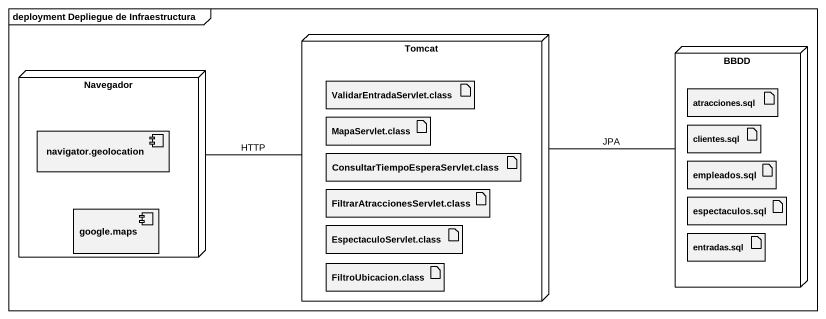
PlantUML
@startuml
mainframe deployment Depliegue de Infraestructura
node Tomcat {
  artifact "ValidarEntradaServlet.class" as ValidarEntradaServlet_class
  artifact "MapaServlet.class" as MapaServlet_class
  artifact "ConsultarTiempoEsperaServlet.class" as ConsultarTiempoEsperaServlet
  artifact "FiltrarAtraccionesServlet.class" as FiltrarAtraccionesServlet
  artifact "EspectaculoServlet.class" as EspectaculoServlet_class
  artifact "FiltroUbicacion.class" as FiltroUbicacion_class
}
node BBDD {
  artifact "atracciones.sql" as atracciones_sql
  artifact "clientes.sql" as clientes_sql
  artifact "empleados.sql" as empleados_sql
  artifact "espectaculos.sql" as espectaculos_sql
  artifact "entradas.sql" as entradas_sql
}
node Navegador {
  component "navigator.geolocation" as navigator_geolocation
  component "google.maps" as google_maps
}
Tomcat -right- BBDD : JPA
Navegador -right- Tomcat : HTTP
@enduml
